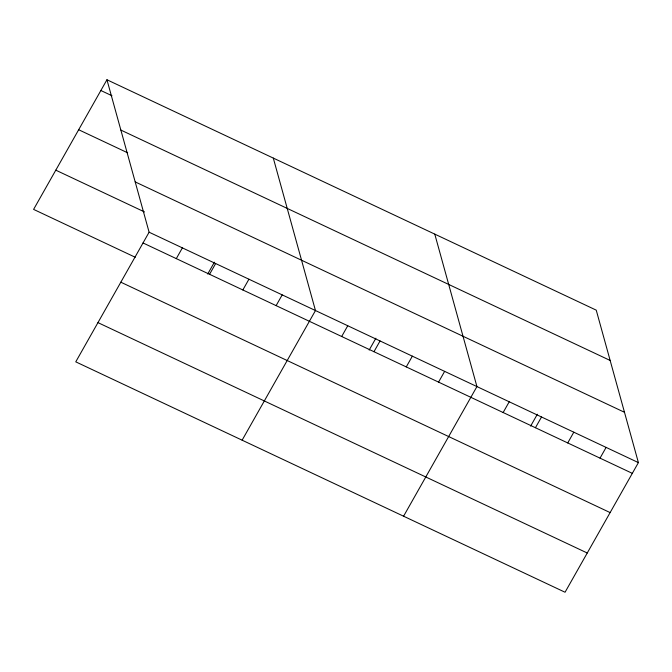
<?xml version="1.0" encoding="UTF-8"?>
<svg xmlns="http://www.w3.org/2000/svg" width="672" height="672" viewBox="0 0 672 672"><rect width="100%" height="100%" fill="white"/><g stroke="black" fill="none" stroke-linecap="round" stroke-linejoin="round"><path stroke-width="1.01" d="M106.949 79.758L149.108 232.21L75.76 361.847L565.051 592.242L638.4 462.605L596.24 310.153L106.949 79.758L33.6 209.395L135.265 257.267M176.299 258.628L182.381 247.876M207.707 274.042L214.41 262.181M209.572 274.294L215.653 263.542M242.844 289.96L248.926 279.216M276.116 305.626L282.198 294.882M242.122 440.185L315.47 310.548L273.302 158.096M341.678 336.496L347.76 325.752M369.172 350.07L375.883 338.209M373.976 351.7L380.05 340.956M406.266 366.912L412.348 356.16M438.564 382.116L444.637 371.364M403.586 516.214L476.935 386.576L434.776 234.125M503.143 412.524L509.225 401.78M530.636 426.098L537.348 414.238M535.441 427.728L541.523 416.984M567.731 442.94L573.812 432.188M600.029 458.144L606.11 447.392M100.867 90.51L111.955 95.726M120.859 130.074L610.151 360.461M78.666 129.738L127.655 152.804M135.19 181.902L624.49 412.289M55.801 170.167L144.522 211.94M149.108 232.21L638.4 462.605M143.027 242.962L632.318 473.348M120.826 282.19L610.126 512.585M97.961 322.619L587.252 553.006"/></g></svg>
